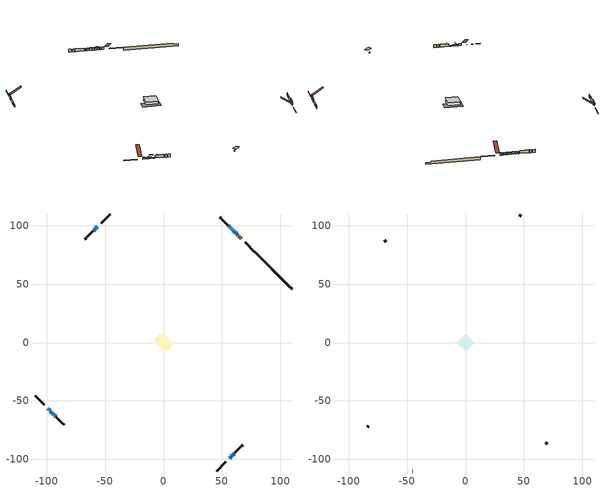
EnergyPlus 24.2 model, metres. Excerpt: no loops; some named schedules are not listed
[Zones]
conditioned space
 floor adiabatic (AdiabaticFloorConstruction): -7.33,0 0,7.33 7.33,0 0,-7.33 z1.37
 floor foundation (Slab1 construction): -7.92,2.99 -2.99,7.92 7.92,-2.99 2.99,-7.92 z-1.07
 wall outside (RimJoist1 construction): 45.59,-110.06 53.35,-102.3 / -110.06,-45.59 -102.3,-53.35 / -45.59,110.06 -53.35,102.3 / 77.72,77.93 69.96,85.69 z1.37:1.67
 wall outside (AdiabaticWallConstruction 1): 66.63,89.02 65.53,90.12 / 64.87,90.78 64.44,91.21 z1.37:3.4
 wall outside (AdiabaticWallConstruction): 63.79,91.86 63.25,92.4 z1.37:3.05; 56.67,-98.97 57.54,-98.11 / -96.01,-59.64 -95.58,-60.07 / 62.59,93.06 61.73,93.92 / 61.07,94.58 60.21,95.44 / 57.89,97.76 56.88,98.77 / 56.23,99.42 55.79,99.85 / 59.71,-95.94 60.58,-95.07 z1.37:2.95; -98.97,-56.67 -97.97,-57.68 / -59.06,96.59 -59.92,95.73 z1.37:2.74; -97.31,-58.34 -96.66,-58.98 z1.37:2.34; -56.67,98.97 -58.4,97.25 / 58.19,-97.45 59.06,-96.59 / -93.28,-62.37 -92.41,-63.23 z1.37:1.98; -94.92,-60.73 -93.93,-61.72 z1.37:2.59; 59.55,96.1 58.55,97.1 z1.37:3.35
 wall outside (Wall1 construction): 61.23,-94.42 66.33,-89.32 / -91.76,-63.89 -86.66,-68.99 / -60.58,95.07 -65.67,89.98 / 55.14,100.51 50.04,105.61 z1.37:3.81
 wall outside (Wall2 construction): 66.99,-88.66 67.98,-87.66 / -86,-69.64 -85.01,-70.64 / -66.33,89.32 -67.33,88.32 / 49.38,106.26 48.39,107.26 z1.37:3.81
 wall foundation (FoundationWall1 construction): 78.38,77.27,-1.07 78.38,77.27,1.37 106.89,48.76,1.37 106.89,48.76,0.43 110.06,45.59,0.43 110.06,45.59,-1.07
 window (WindowConstruction 11): 63.79,91.86 63.25,92.4 z1.37:3.05
 window (WindowConstruction 7): 56.68,-98.97 57.54,-98.11 z1.37:2.95
 window (WindowConstruction 8): -98.97,-56.68 -97.97,-57.68 z1.37:2.74
 window (WindowConstruction 9): -97.31,-58.34 -96.67,-58.98 z1.37:2.34
 window (WindowConstruction 10): -96.01,-59.64 -95.58,-60.07 z1.37:2.95
 window (WindowConstruction 13): -56.68,98.97 -58.4,97.25 z1.37:1.98
 window (WindowConstruction 14): 58.19,-97.45 59.06,-96.59 z1.37:1.98
 window (WindowConstruction 12): -94.92,-60.73 -93.93,-61.71 z1.37:2.59
 window (WindowConstruction 15): -93.28,-62.37 -92.41,-63.23 z1.37:1.98
 window (WindowConstruction): 62.59,93.06 61.73,93.92 z1.37:2.95
 window (WindowConstruction 1): 61.07,94.58 60.21,95.44 z1.37:2.95
 window (WindowConstruction 2): 59.55,96.1 58.55,97.1 z1.37:3.35
 window (WindowConstruction 3): 57.89,97.76 56.88,98.77 z1.37:2.95
 window (WindowConstruction 4): 56.23,99.42 55.79,99.85 z1.37:2.95
 window (WindowConstruction 5): -59.06,96.59 -59.92,95.73 z1.37:2.74
 window (WindowConstruction 6): 59.71,-95.93 60.58,-95.07 z1.37:2.95
 door (Door): 66.63,89.02 65.53,90.12 z1.37:3.4
 door (Door 1): 64.87,90.78 64.44,91.2 z1.37:3.4
 ceiling adiabatic (AdiabaticFloorConstruction): 0,-7.33 7.33,0 0,7.33 -7.33,0 z1.37
attic - vented
 floor to conditioned space (Floor1 construction Reversed): -7.34,0 0,7.34 7.34,0 0,-7.34 z3.81
 wall outside (AdiabaticWallConstruction): -45.59,-110.06 -45.08,-110.06 z1.37:2.39
 wall outside (Wall3 construction): 68.64,-87.01 70.13,-85.52 / -84.35,-71.3 -82.86,-72.78 / -67.98,87.66 -69.47,86.18 / 47.73,107.92 46.25,109.4 z1.37:3.81
 window (WindowConstruction 16): -45.59,-110.06 -45.08,-110.06 z1.37:2.38
 roof outside (Roof1 construction): 56.02,-99.63,3.81 49.33,-92.94,10.12 47.32,-94.95,10.12 54.01,-101.64,3.81; -99.63,-56.02,3.81 -92.94,-49.33,10.12 -94.95,-47.32,10.12 -101.64,-54.01,3.81; -56.02,99.63,3.81 -49.33,92.94,10.12 -47.32,94.95,10.12 -54.01,101.64,3.81; 67.29,88.36,3.81 60.6,81.67,10.12 62.61,79.66,10.12 69.3,86.35,3.81
shading: -42.64,-110.06 -48.03,-110.06 -48.03,-113.11 -42.64,-113.11 z4.83; 63.04,92.61 64,91.65 65.07,92.73 64.11,93.69 z3.35; 57.68,-97.97 56.53,-99.12 56.82,-99.41 57.97,-98.26 z3.15; -97.83,-57.82 -99.12,-56.53 -99.41,-56.82 -98.12,-58.11 z2.94; -96.52,-59.13 -97.45,-58.19 -97.75,-58.48 -96.81,-59.42 z2.54; -95.44,-60.21 -96.15,-59.5 -96.44,-59.79 -95.73,-60.5 z3.15; -60.27,95.38 -54.81,100.84 -55.1,101.13 -60.56,95.67 z4.62; 60.92,-94.73 56.33,-99.32 56.62,-99.61 61.21,-95.02 z4.62; -90.55,-65.1 -95.14,-60.51 -95.43,-60.8 -90.84,-65.39 z4.62; 61.52,94.13 62.8,92.85 63.88,93.92 62.59,95.21 z3.24; 60.07,95.58 61.21,94.43 61.5,94.73 60.36,95.87 z3.15; 58.4,97.24 59.69,95.95 59.99,96.24 58.69,97.54 z3.55; 56.74,98.91 58.03,97.62 58.32,97.91 57.03,99.2 z3.15; 55.65,100 56.37,99.28 56.66,99.57 55.94,100.29 z3.15; -60.06,95.59 -58.91,96.73 -59.21,97.02 -60.35,95.88 z2.94; 60.72,-94.93 59.57,-96.08 59.86,-96.37 61.01,-95.22 z3.15
[Building]
Building 1: Terrain=Suburbs
[Site:Location]
Quebec Intl AP_QC: Latitude {deg}=46.8; Longitude {deg}=-71.38; Time Zone {hr}=-5; Elevation {m}=74; Keep Site Location Information=Yes
[Site:GroundTemperature:Shallow]
0.0108218, -2.24938, -2.43038, -1.3578, 2.94801, 7.23376, 10.9493, 13.303, 13.5029, 11.5886, 7.96783, 3.81355
[Site:WaterMainsTemperature]
Calculation Method=Schedule; Temperature Schedule=mains temperature schedule
[Material] Roughness=Rough; Thermal Absorptance=0.9
Name | Thickness {m} | Conductivity {W/m-K} | Density {kg/m3} | Specific Heat {J/kg-K} | Solar Absorptance | Visible Absorptance
asphalt or fiberglass shingles | 0.00635 | 0.162714 | 1121.4 | 1465.45 | 0.4 | 0.4
ceiling loosefill ins | 0.169333 | 0.0480833 | 16.02 | 1046.75 | 0.7 | 0.7
ceiling stud and cavity | 0.1397 | 0.079977 | 65.682 | 1177.47 | 0.7 | 0.7
concrete 4.0 in. | 0.1016 | 1.803125 | 2242.8 | 837.4 | 0.7 | 0.7
concrete 8.0 in. | 0.2032 | 1.803125 | 2242.8 | 837.4 | 0.7 | 0.7
door material | 0.04445 | 0.0451087 | 512.64 | 1214.23 | 0.7 | 0.7
exterior vertical ins | 0.105454 | 0.029427 | 32.04 | 1214.23 | 0.7 | 0.7
floor covering | 0.0127 | 0.0433444 | 54.468 | 1339.84 | 0.6 | 0.6
floor rigid ins; wall rigid ins 1 | 0.512978 | 0.029427 | 32.04 | 1214.23 | 0.7 | 0.7
floor stud and cavity | 0.1397 | 1.75129 | 37.0049 | 1207.88 | 0.7 | 0.7
furniture material conditioned space 1 | 0.1524 | 0.115458 | 640.8 | 1214.23 | 0.6 | 0.6
gypsum board | 0.0127 | 0.160291 | 801 | 837.4 | 0.6 | 0.6
gypsum board 1 | 0.0127 | 0.160291 | 801 | 837.4 | 0.7 | 0.7
osb sheathing 0.5 in. | 0.0127 | 0.115458 | 512.64 | 1214.23 | 0.7 | 0.7
osb sheathing 0.75 in. | 0.01905 | 0.115458 | 512.64 | 1214.23 | 0.7 | 0.7
osb sheathing 2.0 in. | 0.0508 | 0.115458 | 512.64 | 1214.23 | 0.7 | 0.7
rim joist rigid ins; slab rigid ins; wall rigid ins | 0.051816 | 0.029427 | 32.04 | 1214.23 | 0.7 | 0.7
rim joist stud and cavity | 0.0508 | 0.0414762 | 125.044 | 1163.47 | 0.6 | 0.6
wall stud and cavity | 0.1397 | 0.0747769 | 139.0536 | 1170.24 | 0.7 | 0.7
wall stud and cavity 1 | 0.1397 | 0.0718643 | 139.0536 | 1170.24 | 0.7 | 0.7
wall stud and cavity 2 | 0.0889 | 6.1454 | 50.32683 | 1063.81 | 0.6 | 0.6
wall stud and cavity 3 | 0.0889 | 0.380278 | 52.3479 | 1209.89 | 0.7 | 0.7
wall stud and cavity 4 | 0.0889 | 0.391764 | 83.0341 | 1211.67 | 0.7 | 0.7
wood siding | 0.0254 | 0.102417 | 544.68 | 1172.36 | 0.4 | 0.4
wood siding 1 | 0.00254 | 0.102417 | 544.68 | 1172.36 | 0.4 | 0.4
wood siding 2; wood siding 3; wood siding 4 | 0.0254 | 0.102417 | 544.68 | 1172.36 | 0.7 | 0.7
[WindowMaterial:SimpleGlazingSystem]
Name | U-Factor {W/m2-K} | Solar Heat Gain Coefficient
WindowMaterial | 2.15991 | 0.58
WindowMaterial 1 | 2.1355 | 0.6
WindowMaterial 10 | 2.16502 | 0.55
WindowMaterial 2 | 2.14799 | 0.59
WindowMaterial 3 | 2.23827 | 0.51
WindowMaterial 4 | 2.16843 | 0.57
WindowMaterial 5 | 2.2235 | 0.52
WindowMaterial 6 | 2.220098 | 0.52
WindowMaterial 7 | 2.115055 | 0.61
WindowMaterial 8 | 2.09745 | 0.62
WindowMaterial 9 | 2.2888 | 0.46
[Construction]
AdiabaticFloorConstruction: floor stud and cavity, floor rigid ins, osb sheathing 0.75 in., floor covering
AdiabaticWallConstruction: wood siding 3, wall rigid ins 1, wall stud and cavity 3, gypsum board
AdiabaticWallConstruction 1: wood siding 4, wall rigid ins 1, wall stud and cavity 3, gypsum board
Door; Door 1: door material
Floor1 construction Reversed: gypsum board, ceiling stud and cavity, ceiling loosefill ins
FoundationWall1 construction: concrete 8.0 in., gypsum board 1
furniture construction conditioned space 1: furniture material conditioned space 1
PartitionWallConstruction: gypsum board, wall stud and cavity 4, gypsum board
RimJoist1 construction: wood siding 2, rim joist rigid ins, osb sheathing 2.0 in., rim joist stud and cavity
Roof1 construction: asphalt or fiberglass shingles
Slab1 construction: slab rigid ins, concrete 4.0 in.
Wall1 construction: wood siding, wall rigid ins, osb sheathing 0.5 in., wall stud and cavity, gypsum board
Wall2 construction: wood siding, wall rigid ins, osb sheathing 0.5 in., wall stud and cavity 1, gypsum board
Wall3 construction: wood siding 1, wall stud and cavity 2
WindowConstruction; WindowConstruction 1; WindowConstruction 7: WindowMaterial
WindowConstruction 10; WindowConstruction 4; WindowConstruction 6: WindowMaterial 3
WindowConstruction 11: WindowMaterial 7
WindowConstruction 12: WindowMaterial 8
WindowConstruction 13; WindowConstruction 14; WindowConstruction 15: WindowMaterial 9
WindowConstruction 16: WindowMaterial 10
WindowConstruction 2: WindowMaterial 1
WindowConstruction 3: WindowMaterial 2
WindowConstruction 5: WindowMaterial 4
WindowConstruction 8: WindowMaterial 5
WindowConstruction 9: WindowMaterial 6
[Zone] Multiplier=1; Part of Total Floor Area=Yes
Name | Volume {m3}
attic - vented | 103.23
conditioned space | 568.9
[Space]
Name | Zone | Volume {m3}
attic - vented 1 | attic - vented | 103.23
conditioned space 1 | conditioned space | 568.9
[ZoneInfiltration:EffectiveLeakageArea]
infil attic - vented 1: Zone or Space=attic - vented 1; Schedule=Always On Discrete; Effective Air Leakage Area {cm2}=3974.03; Stack Coefficient=0.000608382; Wind Coefficient=1.66651e-05
[ZoneMixing]
whole house fan mix: Zone or Space=attic - vented; Schedule=Always On Continuous; Design Flow Rate Calculation Method=Flow/Zone; Design Flow Rate {m3/s}=0; Source Zone or Space=conditioned space
[SurfaceProperty:ExposedFoundationPerimeter]
Slab1: Exposed Perimeter Calculation Method=TotalExposedPerimeter; Total Exposed Perimeter {m}=44.807
[InternalMass] Zone or ZoneList=conditioned space; Space or SpaceList=conditioned space 1
Name | Construction | Surface Area {m2}
furniture mass conditioned space 1 | furniture construction conditioned space 1 | 86.0921
partition wall mass | PartitionWallConstruction | 215.23
[Lights]
interior lighting: Zone or ZoneList or Space or SpaceList=conditioned space 1; Schedule=interior lighting schedule; Design Level Calculation Method=LightingLevel; Lighting Level {W}=343.2; Return Air Fraction=0; Fraction Radiant=0.6; Fraction Visible=0.2; Fraction Replaceable=1
[People]
occupants: Zone or ZoneList or Space or SpaceList=conditioned space 1; Number of People Schedule=occupants schedule; Number of People Calculation Method=People; Number of People=3; Fraction Radiant=0.314171; Sensible Heat Fraction=0.56303; Activity Level Schedule=occupants activity schedule; Carbon Dioxide Generation Rate {m3/s-W}=0; Enable ASHRAE 55 Comfort Warnings=No; Mean Radiant Temperature Calculation Type=EnclosureAveraged
[ElectricEquipment] Zone or ZoneList or Space or SpaceList=conditioned space 1; Design Level Calculation Method=EquipmentLevel
Name | Schedule | Design Level {W} | Fraction Latent | Fraction Radiant | Fraction Lost
clothes dryer | clothes dryer schedule | 140.772 | 0.015 | 0.081 | 0.85
clothes washer | clothes washer schedule | 32.1985 | 0.03 | 0.162 | 0.7
cooking range | cooking range schedule | 215.147 | 0.08 | 0.432 | 0.2
dishwasher | dishwasher schedule | 66.8632 | 0.3 | 0.18 | 0.4
fridge | fridge schedule | 72.9452 | 0 | 0.6 | 0
mech vent house fan | mech vent house fan schedule | 19.9167 | 0 | 0 | 0.5
mech vent house fan cfis | mech vent house fan cfis schedule | 0 | 0 | 0 | 0
mech vent range fan 0 | mech vent range fan 0 schedule | 57 | 0 | 0 | 1
misc plug loads | misc plug loads schedule | 494.7 | 0.045 | 0.513 | 0.1
whole house fan | Always On Discrete | 0 | 0 | 0 | 1
[OtherEquipment] Zone or ZoneList or Space or SpaceList=conditioned space 1; Design Level Calculation Method=EquipmentLevel
Name | Fuel Type | Schedule | Design Level {W} | Fraction Latent | Fraction Radiant | Fraction Lost
clothes dryer 1 | Electricity | clothes dryer schedule | 0 | 0.015 | 0.081 | 0.85
cooking range 1 | Electricity | cooking range schedule | 0 | 0.08 | 0.432 | 0.2
general water use latent | None | general water use schedule | 62.594 | 1 | 0 | 0
general water use sensible | None | general water use schedule | -61.6891 | 0 | 0.6 | 0
mech vent house fan latent load | None | Always On Discrete | 0 | 1 | 0 | 0
mech vent house fan sensible load | None | Always On Discrete | 0 | 0 | 0 | 0
water heater energy adjustment1 | Electricity | Always On Discrete | 0.01 | 0 | 0 | 1
[ZoneInfiltration:DesignFlowRate] Zone or ZoneList or Space or SpaceList=conditioned space 1; Schedule=Always On Discrete; Design Flow Rate Calculation Method=Flow/Zone; Design Flow Rate {m3/s}=0
infil flow; natural vent flow; whole house fan flow
[Foundation:Kiva]
Foundation Kiva 1: Initial Indoor Air Temperature {C}=18; Wall Height Above Grade {m}=1.36998; Wall Depth Below Slab {m}=0.2032; Custom Block Material Name 1=exterior vertical ins; Custom Block Depth 1 {m}=2.43998; Custom Block X Position 1 {m}=0.2159; Custom Block Z Position 1 {m}=0
[Foundation:Kiva:Settings]
Soil Conductivity {W/m-K}=0.849921; Soil Density {kg/m3}=1842.3; Soil Specific Heat {J/kg-K}=418.7; Ground Solar Absorptivity=0.9; Ground Thermal Absorptivity=0.9; Ground Surface Roughness {m}=0.03; Far-Field Width {m}=40; Deep-Ground Boundary Condition=ZeroFlux; Deep-Ground Depth {m}=40; Minimum Cell Dimension {m}=0.2; Maximum Cell Growth Coefficient=3; Simulation Timestep=Timestep
[Exterior:Lights]
exterior lighting: Schedule=exterior lighting schedule; Design Level {W}=75.6
[Schedule:Constant]
Name | Hourly Value
Always On Continuous; mech vent house fan schedule; mech vent house fan cfis schedule; Always On Discrete | 1
occupants activity schedule | 117.228
fridge schedule | 0
[Schedule:Week:Daily]
interior lighting schedule Week Rule - Jan1-Jan27: interior lighting schedule day, interior lighting schedule day, interior lighting schedule day, interior lighting schedule day, interior lighting schedule day, interior lighting schedule day, interior lighting schedule day, interior lighting schedule default day, interior lighting schedule default day, interior lighting schedule default day, interior lighting schedule default day, interior lighting schedule default day
interior lighting schedule Week Rule - Jan28-Feb3: interior lighting schedule day, interior lighting schedule day, interior lighting schedule day, interior lighting schedule day, interior lighting schedule day 1, interior lighting schedule day 1, interior lighting schedule day 1, interior lighting schedule default day, interior lighting schedule default day, interior lighting schedule default day, interior lighting schedule default day, interior lighting schedule default day
interior lighting schedule Week Rule - Feb4-Feb24: interior lighting schedule day 1, interior lighting schedule day 1, interior lighting schedule day 1, interior lighting schedule day 1, interior lighting schedule day 1, interior lighting schedule day 1, interior lighting schedule day 1, interior lighting schedule default day, interior lighting schedule default day, interior lighting schedule default day, interior lighting schedule default day, interior lighting schedule default day
interior lighting schedule Week Rule - Feb25-Mar3: interior lighting schedule day 1, interior lighting schedule day 1, interior lighting schedule day 1, interior lighting schedule day 1, interior lighting schedule day 2, interior lighting schedule day 2, interior lighting schedule day 2, interior lighting schedule default day, interior lighting schedule default day, interior lighting schedule default day, interior lighting schedule default day, interior lighting schedule default day
interior lighting schedule Week Rule - Mar4-Mar31: interior lighting schedule day 2, interior lighting schedule day 2, interior lighting schedule day 2, interior lighting schedule day 2, interior lighting schedule day 2, interior lighting schedule day 2, interior lighting schedule day 2, interior lighting schedule default day, interior lighting schedule default day, interior lighting schedule default day, interior lighting schedule default day, interior lighting schedule default day
interior lighting schedule Week Rule - Apr1-Apr28: interior lighting schedule day 3, interior lighting schedule day 3, interior lighting schedule day 3, interior lighting schedule day 3, interior lighting schedule day 3, interior lighting schedule day 3, interior lighting schedule day 3, interior lighting schedule default day, interior lighting schedule default day, interior lighting schedule default day, interior lighting schedule default day, interior lighting schedule default day
interior lighting schedule Week Rule - Apr29-May5: interior lighting schedule day 3, interior lighting schedule day 3, interior lighting schedule day 4, interior lighting schedule day 4, interior lighting schedule day 4, interior lighting schedule day 4, interior lighting schedule day 4, interior lighting schedule default day, interior lighting schedule default day, interior lighting schedule default day, interior lighting schedule default day, interior lighting schedule default day
interior lighting schedule Week Rule - May6-May26: interior lighting schedule day 4, interior lighting schedule day 4, interior lighting schedule day 4, interior lighting schedule day 4, interior lighting schedule day 4, interior lighting schedule day 4, interior lighting schedule day 4, interior lighting schedule default day, interior lighting schedule default day, interior lighting schedule default day, interior lighting schedule default day, interior lighting schedule default day
interior lighting schedule Week Rule - May27-Jun2: interior lighting schedule day 4, interior lighting schedule day 4, interior lighting schedule day 4, interior lighting schedule day 4, interior lighting schedule day 4, interior lighting schedule day 5, interior lighting schedule day 5, interior lighting schedule default day, interior lighting schedule default day, interior lighting schedule default day, interior lighting schedule default day, interior lighting schedule default day
interior lighting schedule Week Rule - Jun3-Jun30: interior lighting schedule day 5, interior lighting schedule day 5, interior lighting schedule day 5, interior lighting schedule day 5, interior lighting schedule day 5, interior lighting schedule day 5, interior lighting schedule day 5, interior lighting schedule default day, interior lighting schedule default day, interior lighting schedule default day, interior lighting schedule default day, interior lighting schedule default day
interior lighting schedule Week Rule - Jul1-Jul28: interior lighting schedule day 6, interior lighting schedule day 6, interior lighting schedule day 6, interior lighting schedule day 6, interior lighting schedule day 6, interior lighting schedule day 6, interior lighting schedule day 6, interior lighting schedule default day, interior lighting schedule default day, interior lighting schedule default day, interior lighting schedule default day, interior lighting schedule default day
interior lighting schedule Week Rule - Jul29-Aug4: interior lighting schedule day 6, interior lighting schedule day 6, interior lighting schedule day 6, interior lighting schedule day 7, interior lighting schedule day 7, interior lighting schedule day 7, interior lighting schedule day 7, interior lighting schedule default day, interior lighting schedule default day, interior lighting schedule default day, interior lighting schedule default day, interior lighting schedule default day
interior lighting schedule Week Rule - Aug5-Aug25: interior lighting schedule day 7, interior lighting schedule day 7, interior lighting schedule day 7, interior lighting schedule day 7, interior lighting schedule day 7, interior lighting schedule day 7, interior lighting schedule day 7, interior lighting schedule default day, interior lighting schedule default day, interior lighting schedule default day, interior lighting schedule default day, interior lighting schedule default day
interior lighting schedule Week Rule - Aug26-Sep1: interior lighting schedule day 7, interior lighting schedule day 7, interior lighting schedule day 7, interior lighting schedule day 7, interior lighting schedule day 7, interior lighting schedule day 7, interior lighting schedule day 8, interior lighting schedule default day, interior lighting schedule default day, interior lighting schedule default day, interior lighting schedule default day, interior lighting schedule default day
interior lighting schedule Week Rule - Sep2-Sep29: interior lighting schedule day 8, interior lighting schedule day 8, interior lighting schedule day 8, interior lighting schedule day 8, interior lighting schedule day 8, interior lighting schedule day 8, interior lighting schedule day 8, interior lighting schedule default day, interior lighting schedule default day, interior lighting schedule default day, interior lighting schedule default day, interior lighting schedule default day
interior lighting schedule Week Rule - Sep30-Oct6: interior lighting schedule day 8, interior lighting schedule day 9, interior lighting schedule day 9, interior lighting schedule day 9, interior lighting schedule day 9, interior lighting schedule day 9, interior lighting schedule day 9, interior lighting schedule default day, interior lighting schedule default day, interior lighting schedule default day, interior lighting schedule default day, interior lighting schedule default day
interior lighting schedule Week Rule - Oct7-Oct27: interior lighting schedule day 9, interior lighting schedule day 9, interior lighting schedule day 9, interior lighting schedule day 9, interior lighting schedule day 9, interior lighting schedule day 9, interior lighting schedule day 9, interior lighting schedule default day, interior lighting schedule default day, interior lighting schedule default day, interior lighting schedule default day, interior lighting schedule default day
interior lighting schedule Week Rule - Oct28-Nov3: interior lighting schedule day 9, interior lighting schedule day 9, interior lighting schedule day 9, interior lighting schedule day 9, interior lighting schedule day 10, interior lighting schedule day 10, interior lighting schedule day 10, interior lighting schedule default day, interior lighting schedule default day, interior lighting schedule default day, interior lighting schedule default day, interior lighting schedule default day
interior lighting schedule Week Rule - Nov4-Nov24: interior lighting schedule day 10, interior lighting schedule day 10, interior lighting schedule day 10, interior lighting schedule day 10, interior lighting schedule day 10, interior lighting schedule day 10, interior lighting schedule day 10, interior lighting schedule default day, interior lighting schedule default day, interior lighting schedule default day, interior lighting schedule default day, interior lighting schedule default day
interior lighting schedule Week Rule - Nov25-Dec1: interior lighting schedule day 10, interior lighting schedule day 10, interior lighting schedule day 10, interior lighting schedule day 10, interior lighting schedule day 10, interior lighting schedule day 10, interior lighting schedule day 11, interior lighting schedule default day, interior lighting schedule default day, interior lighting schedule default day, interior lighting schedule default day, interior lighting schedule default day
interior lighting schedule Week Rule - Dec2-Dec31: interior lighting schedule day 11, interior lighting schedule day 11, interior lighting schedule day 11, interior lighting schedule day 11, interior lighting schedule day 11, interior lighting schedule day 11, interior lighting schedule day 11, interior lighting schedule default day, interior lighting schedule default day, interior lighting schedule default day, interior lighting schedule default day, interior lighting schedule default day
occupants schedule Week Rule - Jan1-Dec31: occupants schedule day, occupants schedule day, occupants schedule day, occupants schedule day, occupants schedule day, occupants schedule day, occupants schedule day, occupants schedule default day, occupants schedule default day, occupants schedule default day, occupants schedule default day, occupants schedule default day
clothes dryer schedule Week Rule - Jan1-Dec31: clothes dryer schedule day, clothes dryer schedule day, clothes dryer schedule day, clothes dryer schedule day, clothes dryer schedule day, clothes dryer schedule day, clothes dryer schedule day, clothes dryer schedule default day, clothes dryer schedule default day, clothes dryer schedule default day, clothes dryer schedule default day, clothes dryer schedule default day
clothes washer schedule Week Rule - Jan1-Dec31: clothes washer schedule day, clothes washer schedule day, clothes washer schedule day, clothes washer schedule day, clothes washer schedule day, clothes washer schedule day, clothes washer schedule day, clothes washer schedule default day, clothes washer schedule default day, clothes washer schedule default day, clothes washer schedule default day, clothes washer schedule default day
cooking range schedule Week Rule - Jan1-Dec31: cooking range schedule day, cooking range schedule day, cooking range schedule day, cooking range schedule day, cooking range schedule day, cooking range schedule day, cooking range schedule day, cooking range schedule default day, cooking range schedule default day, cooking range schedule default day, cooking range schedule default day, cooking range schedule default day
dishwasher schedule Week Rule - Jan1-Dec31: dishwasher schedule day, dishwasher schedule day, dishwasher schedule day, dishwasher schedule day, dishwasher schedule day, dishwasher schedule day, dishwasher schedule day, dishwasher schedule default day, dishwasher schedule default day, dishwasher schedule default day, dishwasher schedule default day, dishwasher schedule default day
mech vent range fan 0 schedule Week Rule - Jan1-Dec31: mech vent range fan 0 schedule day, mech vent range fan 0 schedule day, mech vent range fan 0 schedule day, mech vent range fan 0 schedule day, mech vent range fan 0 schedule day, mech vent range fan 0 schedule day, mech vent range fan 0 schedule day, mech vent range fan 0 schedule default day, mech vent range fan 0 schedule default day, mech vent range fan 0 schedule default day, mech vent range fan 0 schedule default day, mech vent range fan 0 schedule default day
misc plug loads schedule Week Rule - Jan1-Dec31: misc plug loads schedule day, misc plug loads schedule day, misc plug loads schedule day, misc plug loads schedule day, misc plug loads schedule day, misc plug loads schedule day, misc plug loads schedule day, misc plug loads schedule default day, misc plug loads schedule default day, misc plug loads schedule default day, misc plug loads schedule default day, misc plug loads schedule default day
general water use schedule Week Rule - Jan1-Dec31: general water use schedule day, general water use schedule day, general water use schedule day, general water use schedule day, general water use schedule day, general water use schedule day, general water use schedule day, general water use schedule default day, general water use schedule default day, general water use schedule default day, general water use schedule default day, general water use schedule default day
exterior lighting schedule Week Rule - Jan1-Jan27: exterior lighting schedule day, exterior lighting schedule day, exterior lighting schedule day, exterior lighting schedule day, exterior lighting schedule day, exterior lighting schedule day, exterior lighting schedule day, exterior lighting schedule default day, exterior lighting schedule default day, exterior lighting schedule default day, exterior lighting schedule default day, exterior lighting schedule default day
exterior lighting schedule Week Rule - Jan28-Feb3: exterior lighting schedule day, exterior lighting schedule day, exterior lighting schedule day, exterior lighting schedule day, exterior lighting schedule day 1, exterior lighting schedule day 1, exterior lighting schedule day 1, exterior lighting schedule default day, exterior lighting schedule default day, exterior lighting schedule default day, exterior lighting schedule default day, exterior lighting schedule default day
exterior lighting schedule Week Rule - Feb4-Feb24: exterior lighting schedule day 1, exterior lighting schedule day 1, exterior lighting schedule day 1, exterior lighting schedule day 1, exterior lighting schedule day 1, exterior lighting schedule day 1, exterior lighting schedule day 1, exterior lighting schedule default day, exterior lighting schedule default day, exterior lighting schedule default day, exterior lighting schedule default day, exterior lighting schedule default day
exterior lighting schedule Week Rule - Feb25-Mar3: exterior lighting schedule day 1, exterior lighting schedule day 1, exterior lighting schedule day 1, exterior lighting schedule day 1, exterior lighting schedule day 2, exterior lighting schedule day 2, exterior lighting schedule day 2, exterior lighting schedule default day, exterior lighting schedule default day, exterior lighting schedule default day, exterior lighting schedule default day, exterior lighting schedule default day
exterior lighting schedule Week Rule - Mar4-Mar31: exterior lighting schedule day 2, exterior lighting schedule day 2, exterior lighting schedule day 2, exterior lighting schedule day 2, exterior lighting schedule day 2, exterior lighting schedule day 2, exterior lighting schedule day 2, exterior lighting schedule default day, exterior lighting schedule default day, exterior lighting schedule default day, exterior lighting schedule default day, exterior lighting schedule default day
exterior lighting schedule Week Rule - Apr1-Apr28: exterior lighting schedule day 3, exterior lighting schedule day 3, exterior lighting schedule day 3, exterior lighting schedule day 3, exterior lighting schedule day 3, exterior lighting schedule day 3, exterior lighting schedule day 3, exterior lighting schedule default day, exterior lighting schedule default day, exterior lighting schedule default day, exterior lighting schedule default day, exterior lighting schedule default day
exterior lighting schedule Week Rule - Apr29-May5: exterior lighting schedule day 3, exterior lighting schedule day 3, exterior lighting schedule day 4, exterior lighting schedule day 4, exterior lighting schedule day 4, exterior lighting schedule day 4, exterior lighting schedule day 4, exterior lighting schedule default day, exterior lighting schedule default day, exterior lighting schedule default day, exterior lighting schedule default day, exterior lighting schedule default day
exterior lighting schedule Week Rule - May6-May26: exterior lighting schedule day 4, exterior lighting schedule day 4, exterior lighting schedule day 4, exterior lighting schedule day 4, exterior lighting schedule day 4, exterior lighting schedule day 4, exterior lighting schedule day 4, exterior lighting schedule default day, exterior lighting schedule default day, exterior lighting schedule default day, exterior lighting schedule default day, exterior lighting schedule default day
exterior lighting schedule Week Rule - May27-Jun2: exterior lighting schedule day 4, exterior lighting schedule day 4, exterior lighting schedule day 4, exterior lighting schedule day 4, exterior lighting schedule day 4, exterior lighting schedule day 5, exterior lighting schedule day 5, exterior lighting schedule default day, exterior lighting schedule default day, exterior lighting schedule default day, exterior lighting schedule default day, exterior lighting schedule default day
exterior lighting schedule Week Rule - Jun3-Jun30: exterior lighting schedule day 5, exterior lighting schedule day 5, exterior lighting schedule day 5, exterior lighting schedule day 5, exterior lighting schedule day 5, exterior lighting schedule day 5, exterior lighting schedule day 5, exterior lighting schedule default day, exterior lighting schedule default day, exterior lighting schedule default day, exterior lighting schedule default day, exterior lighting schedule default day
exterior lighting schedule Week Rule - Jul1-Jul28: exterior lighting schedule day 6, exterior lighting schedule day 6, exterior lighting schedule day 6, exterior lighting schedule day 6, exterior lighting schedule day 6, exterior lighting schedule day 6, exterior lighting schedule day 6, exterior lighting schedule default day, exterior lighting schedule default day, exterior lighting schedule default day, exterior lighting schedule default day, exterior lighting schedule default day
exterior lighting schedule Week Rule - Jul29-Aug4: exterior lighting schedule day 6, exterior lighting schedule day 6, exterior lighting schedule day 6, exterior lighting schedule day 7, exterior lighting schedule day 7, exterior lighting schedule day 7, exterior lighting schedule day 7, exterior lighting schedule default day, exterior lighting schedule default day, exterior lighting schedule default day, exterior lighting schedule default day, exterior lighting schedule default day
exterior lighting schedule Week Rule - Aug5-Aug25: exterior lighting schedule day 7, exterior lighting schedule day 7, exterior lighting schedule day 7, exterior lighting schedule day 7, exterior lighting schedule day 7, exterior lighting schedule day 7, exterior lighting schedule day 7, exterior lighting schedule default day, exterior lighting schedule default day, exterior lighting schedule default day, exterior lighting schedule default day, exterior lighting schedule default day
exterior lighting schedule Week Rule - Aug26-Sep1: exterior lighting schedule day 7, exterior lighting schedule day 7, exterior lighting schedule day 7, exterior lighting schedule day 7, exterior lighting schedule day 7, exterior lighting schedule day 7, exterior lighting schedule day 8, exterior lighting schedule default day, exterior lighting schedule default day, exterior lighting schedule default day, exterior lighting schedule default day, exterior lighting schedule default day
exterior lighting schedule Week Rule - Sep2-Sep29: exterior lighting schedule day 8, exterior lighting schedule day 8, exterior lighting schedule day 8, exterior lighting schedule day 8, exterior lighting schedule day 8, exterior lighting schedule day 8, exterior lighting schedule day 8, exterior lighting schedule default day, exterior lighting schedule default day, exterior lighting schedule default day, exterior lighting schedule default day, exterior lighting schedule default day
exterior lighting schedule Week Rule - Sep30-Oct6: exterior lighting schedule day 8, exterior lighting schedule day 9, exterior lighting schedule day 9, exterior lighting schedule day 9, exterior lighting schedule day 9, exterior lighting schedule day 9, exterior lighting schedule day 9, exterior lighting schedule default day, exterior lighting schedule default day, exterior lighting schedule default day, exterior lighting schedule default day, exterior lighting schedule default day
exterior lighting schedule Week Rule - Oct7-Oct27: exterior lighting schedule day 9, exterior lighting schedule day 9, exterior lighting schedule day 9, exterior lighting schedule day 9, exterior lighting schedule day 9, exterior lighting schedule day 9, exterior lighting schedule day 9, exterior lighting schedule default day, exterior lighting schedule default day, exterior lighting schedule default day, exterior lighting schedule default day, exterior lighting schedule default day
[Schedule:Year]
interior lighting schedule: interior lighting schedule Week Rule - Jan1-Jan27, 1, 1, 1, 27, interior lighting schedule Week Rule - Jan28-Feb3, 1, 28, 2, 3, interior lighting schedule Week Rule - Feb4-Feb24, 2, 4, 2, 24, interior lighting schedule Week Rule - Feb25-Mar3, 2, 25, 3, 3, interior lighting schedule Week Rule - Mar4-Mar31, 3, 4, 3, 31, interior lighting schedule Week Rule - Apr1-Apr28, 4, 1, 4, 28, interior lighting schedule Week Rule - Apr29-May5, 4, 29, 5, 5, interior lighting schedule Week Rule - May6-May26, 5, 6, 5, 26, interior lighting schedule Week Rule - May27-Jun2, 5, 27, 6, 2, interior lighting schedule Week Rule - Jun3-Jun30, 6, 3, 6, 30, interior lighting schedule Week Rule - Jul1-Jul28, 7, 1, 7, 28, interior lighting schedule Week Rule - Jul29-Aug4, 7, 29, 8, 4, interior lighting schedule Week Rule - Aug5-Aug25, 8, 5, 8, 25, interior lighting schedule Week Rule - Aug26-Sep1, 8, 26, 9, 1, interior lighting schedule Week Rule - Sep2-Sep29, 9, 2, 9, 29, interior lighting schedule Week Rule - Sep30-Oct6, 9, 30, 10, 6, interior lighting schedule Week Rule - Oct7-Oct27, 10, 7, 10, 27, interior lighting schedule Week Rule - Oct28-Nov3, 10, 28, 11, 3, interior lighting schedule Week Rule - Nov4-Nov24, 11, 4, 11, 24, interior lighting schedule Week Rule - Nov25-Dec1, 11, 25, 12, 1, interior lighting schedule Week Rule - Dec2-Dec31, 12, 2, 12, 31
occupants schedule: occupants schedule Week Rule - Jan1-Dec31, 1, 1, 12, 31
clothes dryer schedule: clothes dryer schedule Week Rule - Jan1-Dec31, 1, 1, 12, 31
clothes washer schedule: clothes washer schedule Week Rule - Jan1-Dec31, 1, 1, 12, 31
cooking range schedule: cooking range schedule Week Rule - Jan1-Dec31, 1, 1, 12, 31
dishwasher schedule: dishwasher schedule Week Rule - Jan1-Dec31, 1, 1, 12, 31
mech vent range fan 0 schedule: mech vent range fan 0 schedule Week Rule - Jan1-Dec31, 1, 1, 12, 31
misc plug loads schedule: misc plug loads schedule Week Rule - Jan1-Dec31, 1, 1, 12, 31
general water use schedule: general water use schedule Week Rule - Jan1-Dec31, 1, 1, 12, 31
exterior lighting schedule: exterior lighting schedule Week Rule - Jan1-Jan27, 1, 1, 1, 27, exterior lighting schedule Week Rule - Jan28-Feb3, 1, 28, 2, 3, exterior lighting schedule Week Rule - Feb4-Feb24, 2, 4, 2, 24, exterior lighting schedule Week Rule - Feb25-Mar3, 2, 25, 3, 3, exterior lighting schedule Week Rule - Mar4-Mar31, 3, 4, 3, 31, exterior lighting schedule Week Rule - Apr1-Apr28, 4, 1, 4, 28, exterior lighting schedule Week Rule - Apr29-May5, 4, 29, 5, 5, exterior lighting schedule Week Rule - May6-May26, 5, 6, 5, 26, exterior lighting schedule Week Rule - May27-Jun2, 5, 27, 6, 2, exterior lighting schedule Week Rule - Jun3-Jun30, 6, 3, 6, 30, exterior lighting schedule Week Rule - Jul1-Jul28, 7, 1, 7, 28, exterior lighting schedule Week Rule - Jul29-Aug4, 7, 29, 8, 4, exterior lighting schedule Week Rule - Aug5-Aug25, 8, 5, 8, 25, exterior lighting schedule Week Rule - Aug26-Sep1, 8, 26, 9, 1, exterior lighting schedule Week Rule - Sep2-Sep29, 9, 2, 9, 29, exterior lighting schedule Week Rule - Sep30-Oct6, 9, 30, 10, 6, exterior lighting schedule Week Rule - Oct7-Oct27, 10, 7, 10, 27, exterior lighting schedule Week Rule - Oct28-Nov3, 10, 28, 11, 3, exterior lighting schedule Week Rule - Nov4-Nov24, 11, 4, 11, 24, exterior lighting schedule Week Rule - Nov25-Dec1, 11, 25, 12, 1, exterior lighting schedule Week Rule - Dec2-Dec31, 12, 2, 12, 31
[Schedule:Compact]
mains temperature schedule: Through: 01/01, For: AllDays, Until: 24:00, 5.175, Through: 01/02, For: AllDays, Until: 24:00, 5.10167, Through: 01/03, For: AllDays, Until: 24:00, 5.02889, Through: 01/04, For: AllDays, Until: 24:00, 4.95778, Through: 01/05, For: AllDays, Until: 24:00, 4.88778, Through: 01/06, For: AllDays, Until: 24:00, 4.81833, Through: 01/07, For: AllDays, Until: 24:00, 4.75056, Through: 01/08, For: AllDays, Until: 24:00, 4.68389, Through: 01/09, For: AllDays, Until: 24:00, 4.61833, Through: 01/10, For: AllDays, Until: 24:00, 4.55389, Through: 01/11, For: AllDays, Until: 24:00, 4.49056, Through: 01/12, For: AllDays, Until: 24:00, 4.42889, Through: 01/13, For: AllDays, Until: 24:00, 4.36778, Through: 01/14, For: AllDays, Until: 24:00, 4.30889, Through: 01/15, For: AllDays, Until: 24:00, 4.25056, Through: 01/16, For: AllDays, Until: 24:00, 4.19389, Through: 01/17, For: AllDays, Until: 24:00, 4.13833, Through: 01/18, For: AllDays, Until: 24:00, 4.08444, Through: 01/19, For: AllDays, Until: 24:00, 4.03167, Through: 01/20, For: AllDays, Until: 24:00, 3.98056, Through: 01/21, For: AllDays, Until: 24:00, 3.93056, Through: 01/22, For: AllDays, Until: 24:00, 3.88222, Through: 01/23, For: AllDays, Until: 24:00, 3.835, Through: 01/24, For: AllDays, Until: 24:00, 3.78944, Through: 01/25, For: AllDays, Until: 24:00, 3.74556, Through: 01/26, For: AllDays, Until: 24:00, 3.70278, Through: 01/27, For: AllDays, Until: 24:00, 3.66167, Through: 01/28, For: AllDays, Until: 24:00, 3.62167, Through: 01/29, For: AllDays, Until: 24:00, 3.58389, Through: 01/30, For: AllDays, Until: 24:00, 3.54722, Through: 01/31, For: AllDays, Until: 24:00, 3.51167, Through: 02/01, For: AllDays, Until: 24:00, 3.47833, Through: 02/02, For: AllDays, Until: 24:00, 3.44611, Through: 02/03, For: AllDays, Until: 24:00, 3.41556, Through: 02/04, For: AllDays, Until: 24:00, 3.38667, Through: 02/05, For: AllDays, Until: 24:00, 3.35944, Through: 02/06, For: AllDays, Until: 24:00, 3.33389, Through: 02/07, For: AllDays, Until: 24:00, 3.30944, Through: 02/08, For: AllDays, Until: 24:00, 3.28667, Through: 02/09, For: AllDays, Until: 24:00, 3.26611, Through: 02/10, For: AllDays, Until: 24:00, 3.24667, Through: 02/11, For: AllDays, Until: 24:00, 3.22889, Through: 02/12, For: AllDays, Until: 24:00, 3.21278, Through: 02/13, For: AllDays, Until: 24:00, 3.19833, Through: 02/14, For: AllDays, Until: 24:00, 3.18556, Through: 02/15, For: AllDays, Until: 24:00, 3.17389, Through: 02/16, For: AllDays, Until: 24:00, 3.16444, Through: 02/17, For: AllDays, Until: 24:00, 3.15667, Through: 02/18, For: AllDays, Until: 24:00, 3.15056, Through: 02/19, For: AllDays, Until: 24:00, 3.14556, Through: 02/20, For: AllDays, Until: 24:00, 3.14278, Through: 02/21, For: AllDays, Until: 24:00, 3.14111, Through: 02/22, For: AllDays, Until: 24:00, 3.14167, Through: 02/23, For: AllDays, Until: 24:00, 3.14333, Through: 02/24, For: AllDays, Until: 24:00, 3.14722, Through: 02/25, For: AllDays, Until: 24:00, 3.15222, Through: 02/26, For: AllDays, Until: 24:00, 3.15944, Through: 02/27, For: AllDays, Until: 24:00, 3.16778, Through: 02/28, For: AllDays, Until: 24:00, 3.17778, Through: 03/01, For: AllDays, Until: 24:00, 3.18944, Through: 03/02, For: AllDays, Until: 24:00, 3.20333, Through: 03/03, For: AllDays, Until: 24:00, 3.21833, Through: 03/04, For: AllDays, Until: 24:00, 3.235, Through: 03/05, For: AllDays, Until: 24:00, 3.25333, Through: 03/06, For: AllDays, Until: 24:00, 3.27333, Through: 03/07, For: AllDays, Until: 24:00, 3.29444, Through: 03/08, For: AllDays, Until: 24:00, 3.31778, Through: 03/09, For: AllDays, Until: 24:00, 3.34222, Through: 03/10, For: AllDays, Until: 24:00, 3.36889, Through: 03/11, For: AllDays, Until: 24:00, 3.39667, Through: 03/12, For: AllDays, Until: 24:00, 3.42611, Through: 03/13, For: AllDays, Until: 24:00, 3.45722, Through: 03/14, For: AllDays, Until: 24:00, 3.49, Through: 03/15, For: AllDays, Until: 24:00, 3.52389, Through: 03/16, For: AllDays, Until: 24:00, 3.55944, Through: 03/17, For: AllDays, Until: 24:00, 3.59667, Through: 03/18, For: AllDays, Until: 24:00, 3.63556, Through: 03/19, For: AllDays, Until: 24:00, 3.67556, Through: 03/20, For: AllDays, Until: 24:00, 3.71722, Through: 03/21, For: AllDays, Until: 24:00, 3.76056, Through: 03/22, For: AllDays, Until: 24:00, 3.80556, Through: 03/23, For: AllDays, Until: 24:00, 3.85111, Through: 03/24, For: AllDays, Until: 24:00, 3.89889, Through: 03/25, For: AllDays, Until: 24:00, 3.94778, Through: 03/26, For: AllDays, Until: 24:00, 3.99833, Through: 03/27, For: AllDays, Until: 24:00, 4.05, Through: 03/28, For: AllDays, Until: 24:00, 4.10333, Through: 03/29, For: AllDays, Until: 24:00, 4.15778, Through: 03/30, For: AllDays, Until: 24:00, 4.21333, Through: 03/31, For: AllDays, Until: 24:00, 4.27056, Through: 04/01, For: AllDays, Until: 24:00, 4.32944, Through: 04/02, For: AllDays, Until: 24:00, 4.38889, Through: 04/03, For: AllDays, Until: 24:00, 4.45, Through: 04/04, For: AllDays, Until: 24:00, 4.51222, Through: 04/05, For: AllDays, Until: 24:00, 4.57611, Through: 04/06, For: AllDays, Until: 24:00, 4.64056, Through: 04/07, For: AllDays, Until: 24:00, 4.70667, Through: 04/08, For: AllDays, Until: 24:00, 4.77389, Through: 04/09, For: AllDays, Until: 24:00, 4.84222, Through: 04/10, For: AllDays, Until: 24:00, 4.91167, Through: 04/11, For: AllDays, Until: 24:00, 4.98278, Through: 04/12, For: AllDays, Until: 24:00, 5.05444, Through: 04/13, For: AllDays, Until: 24:00, 5.12722, Through: 04/14, For: AllDays, Until: 24:00, 5.20111, Through: 04/15, For: AllDays, Until: 24:00, 5.27611, Through: 04/16, For: AllDays, Until: 24:00, 5.35167, Through: 04/17, For: AllDays, Until: 24:00, 5.42889, Through: 04/18, For: AllDays, Until: 24:00, 5.50667, Through: 04/19, For: AllDays, Until: 24:00, 5.58556, Through: 04/20, For: AllDays, Until: 24:00, 5.665, Through: 04/21, For: AllDays, Until: 24:00, 5.74611, Through: 04/22, For: AllDays, Until: 24:00, 5.82722, Through: 04/23, For: AllDays, Until: 24:00, 5.91, Through: 04/24, For: AllDays, Until: 24:00, 5.99278, Through: 04/25, For: AllDays, Until: 24:00, 6.07722, Through: 04/26, For: AllDays, Until: 24:00, 6.16167, Through: 04/27, For: AllDays, Until: 24:00, 6.24722, Through: 04/28, For: AllDays, Until: 24:00, 6.33389, Through: 04/29, For: AllDays, Until: 24:00, 6.42056, Through: 04/30, For: AllDays, Until: 24:00, 6.50833, Through: 05/01, For: AllDays, Until: 24:00, 6.59667, Through: 05/02, For: AllDays, Until: 24:00, 6.68556, Through: 05/03, For: AllDays, Until: 24:00, 6.775, Through: 05/04, For: AllDays, Until: 24:00, 6.86556, Through: 05/05, For: AllDays, Until: 24:00, 6.95611, Through: 05/06, For: AllDays, Until: 24:00, 7.04722, Through: 05/07, For: AllDays, Until: 24:00, 7.13889, Through: 05/08, For: AllDays, Until: 24:00, 7.23111, Through: 05/09, For: AllDays, Until: 24:00, 7.32333, Through: 05/10, For: AllDays, Until: 24:00, 7.41667, Through: 05/11, For: AllDays, Until: 24:00, 7.51, Through: 05/12, For: AllDays, Until: 24:00, 7.60389, Through: 05/13, For: AllDays, Until: 24:00, 7.69778, Through: 05/14, For: AllDays, Until: 24:00, 7.79222, Through: 05/15, For: AllDays, Until: 24:00, 7.88667, Through: 05/16, For: AllDays, Until: 24:00, 7.98167, Through: 05/17, For: AllDays, Until: 24:00, 8.07667, Through: 05/18, For: AllDays, Until: 24:00, 8.17167, Through: 05/19, For: AllDays, Until: 24:00, 8.26722, Through: 05/20, For: AllDays, Until: 24:00, 8.36278, Through: 05/21, For: AllDays, Until: 24:00, 8.45833, Through: 05/22, For: AllDays, Until: 24:00, 8.55444, Through: 05/23, For: AllDays, Until: 24:00, 8.65, Through: 05/24, For: AllDays, Until: 24:00, 8.74611, Through: 05/25, For: AllDays, Until: 24:00, 8.84167, Through: 05/26, For: AllDays, Until: 24:00, 8.93722, Through: 05/27, For: AllDays, Until: 24:00, 9.03333, Through: 05/28, For: AllDays, Until: 24:00, 9.12889, Through: 05/29, For: AllDays, Until: 24:00, 9.22389, Through: 05/30, For: AllDays, Until: 24:00, 9.31944, Through: 05/31, For: AllDays, Until: 24:00, 9.41444, Through: 06/01, For: AllDays, Until: 24:00, 9.50944, Through: 06/02, For: AllDays, Until: 24:00, 9.60389, Through: 06/03, For: AllDays, Until: 24:00, 9.69833, Through: 06/04, For: AllDays, Until: 24:00, 9.79278, Through: 06/05, For: AllDays, Until: 24:00, 9.88667, Through: 06/06, For: AllDays, Until: 24:00, 9.98, Through: 06/07, For: AllDays, Until: 24:00, 10.0728, Through: 06/08, For: AllDays, Until: 24:00, 10.1656, Through: 06/09, For: AllDays, Until: 24:00, 10.2578, Through: 06/10, For: AllDays, Until: 24:00, 10.3494, Through: 06/11, For: AllDays, Until: 24:00, 10.4411, Through: 06/12, For: AllDays, Until: 24:00, 10.5317, Through: 06/13, For: AllDays, Until: 24:00, 10.6222, Through: 06/14, For: AllDays, Until: 24:00, 10.7117, Through: 06/15, For: AllDays, Until: 24:00, 10.8006, Through: 06/16, For: AllDays, Until: 24:00, 10.8889, Through: 06/17, For: AllDays, Until: 24:00, 10.9772, Through: 06/18, For: AllDays, Until: 24:00, 11.0639, Through: 06/19, For: AllDays, Until: 24:00, 11.1506, Through: 06/20, For: AllDays, Until: 24:00, 11.2361, Through: 06/21, For: AllDays, Until: 24:00, 11.3211, Through: 06/22, For: AllDays, Until: 24:00, 11.4056, Through: 06/23, For: AllDays, Until: 24:00, 11.4889, Through: 06/24, For: AllDays, Until: 24:00, 11.5711, Through: 06/25, For: AllDays, Until: 24:00, 11.6533, Through: 06/26, For: AllDays, Until: 24:00, 11.7339, Through: 06/27, For: AllDays, Until: 24:00, 11.8139, Through: 06/28, For: AllDays, Until: 24:00, 11.8928, Through: 06/29, For: AllDays, Until: 24:00, 11.9711, Through: 06/30, For: AllDays, Until: 24:00, 12.0483, Through: 07/01, For: AllDays, Until: 24:00, 12.1244, Through: 07/02, For: AllDays, Until: 24:00, 12.1994, Through: 07/03, For: AllDays, Until: 24:00, 12.2733, Through: 07/04, For: AllDays, Until: 24:00, 12.3467, Through: 07/05, For: AllDays, Until: 24:00, 12.4183, Through: 07/06, For: AllDays, Until: 24:00, 12.4894, Through: 07/07, For: AllDays, Until: 24:00, 12.5589, Through: 07/08, For: AllDays, Until: 24:00, 12.6278, Through: 07/09, For: AllDays, Until: 24:00, 12.695, Through: 07/10, For: AllDays, Until: 24:00, 12.7617, Through: 07/11, For: AllDays, Until: 24:00, 12.8267, Through: 07/12, For: AllDays, Until: 24:00, 12.8906, Through: 07/13, For: AllDays, Until: 24:00, 12.9528, Through: 07/14, For: AllDays, Until: 24:00, 13.0144, Through: 07/15, For: AllDays, Until: 24:00, 13.0744, Through: 07/16, For: AllDays, Until: 24:00, 13.1333, Through: 07/17, For: AllDays, Until: 24:00, 13.1906, Through: 07/18, For: AllDays, Until: 24:00, 13.2467, Through: 07/19, For: AllDays, Until: 24:00, 13.3017, Through: 07/20, For: AllDays, Until: 24:00, 13.355, Through: 07/21, For: AllDays, Until: 24:00, 13.4072, Through: 07/22, For: AllDays, Until: 24:00, 13.4578, Through: 07/23, For: AllDays, Until: 24:00, 13.5067, Through: 07/24, For: AllDays, Until: 24:00, 13.5544, Through: 07/25, For: AllDays, Until: 24:00, 13.6011, Through: 07/26, For: AllDays, Until: 24:00, 13.6461, Through: 07/27, For: AllDays, Until: 24:00, 13.6894, Through: 07/28, For: AllDays, Until: 24:00, 13.7317, Through: 07/29, For: AllDays, Until: 24:00, 13.7722, Through: 07/30, For: AllDays, Until: 24:00, 13.8111, Through: 07/31, For: AllDays, Until: 24:00, 13.8489, Through: 08/01, For: AllDays, Until: 24:00, 13.8844, Through: 08/02, For: AllDays, Until: 24:00, 13.9189, Through: 08/03, For: AllDays, Until: 24:00, 13.9522, Through: 08/04, For: AllDays, Until: 24:00, 13.9833, Through: 08/05, For: AllDays, Until: 24:00, 14.0133, Through: 08/06, For: AllDays, Until: 24:00, 14.0411, Through: 08/07, For: AllDays, Until: 24:00, 14.0678, Through: 08/08, For: AllDays, Until: 24:00, 14.0933, Through: 08/09, For: AllDays, Until: 24:00, 14.1167, Through: 08/10, For: AllDays, Until: 24:00, 14.1383, Through: 08/11, For: AllDays, Until: 24:00, 14.1589, Through: 08/12, For: AllDays, Until: 24:00, 14.1772, Through: 08/13, For: AllDays, Until: 24:00, 14.1944, Through: 08/14, For: AllDays, Until: 24:00, 14.21, Through: 08/15, For: AllDays, Until: 24:00, 14.2233, Through: 08/16, For: AllDays, Until: 24:00, 14.2356, Through: 08/17, For: AllDays, Until: 24:00, 14.2461, Through: 08/18, For: AllDays, Until: 24:00, 14.255, Through: 08/19, For: AllDays, Until: 24:00, 14.2622, Through: 08/20, For: AllDays, Until: 24:00, 14.2678, Through: 08/21, For: AllDays, Until: 24:00, 14.2717, Through: 08/22, For: AllDays, Until: 24:00, 14.2739, Through: 08/23, For: AllDays, Until: 24:00, 14.2744, Through: 08/24, For: AllDays, Until: 24:00, 14.2733, Through: 08/25, For: AllDays, Until: 24:00, 14.2711, Through: 08/26, For: AllDays, Until: 24:00, 14.2667, Through: 08/27, For: AllDays, Until: 24:00, 14.2606, Through: 08/28, For: AllDays, Until: 24:00, 14.2528, Through: 08/29, For: AllDays, Until: 24:00, 14.2439, Through: 08/30, For: AllDays, Until: 24:00, 14.2328, Through: 08/31, For: AllDays, Until: 24:00, 14.2206, Through: 09/01, For: AllDays, Until: 24:00, 14.2061, Through: 09/02, For: AllDays, Until: 24:00, 14.1906, Through: 09/03, For: AllDays, Until: 24:00, 14.1728, Through: 09/04, For: AllDays, Until: 24:00, 14.1539, Through: 09/05, For: AllDays, Until: 24:00, 14.1333, Through: 09/06, For: AllDays, Until: 24:00, 14.1111, Through: 09/07, For: AllDays, Until: 24:00, 14.0872, Through: 09/08, For: AllDays, Until: 24:00, 14.0617, Through: 09/09, For: AllDays, Until: 24:00, 14.035, Through: 09/10, For: AllDays, Until: 24:00, 14.0061, Through: 09/11, For: AllDays, Until: 24:00, 13.9761, Through: 09/12, For: AllDays, Until: 24:00, 13.9444, Through: 09/13, For: AllDays, Until: 24:00, 13.9111, Through: 09/14, For: AllDays, Until: 24:00, 13.8761, Through: 09/15, For: AllDays, Until: 24:00, 13.84, Through: 09/16, For: AllDays, Until: 24:00, 13.8022, Through: 09/17, For: AllDays, Until: 24:00, 13.7628, Through: 09/18, For: AllDays, Until: 24:00, 13.7217, Through: 09/19, For: AllDays, Until: 24:00, 13.6794, Through: 09/20, For: AllDays, Until: 24:00, 13.6356, Through: 09/21, For: AllDays, Until: 24:00, 13.59, Through: 09/22, For: AllDays, Until: 24:00, 13.5433, Through: 09/23, For: AllDays, Until: 24:00, 13.4956, Through: 09/24, For: AllDays, Until: 24:00, 13.4456, Through: 09/25, For: AllDays, Until: 24:00, 13.395, Through: 09/26, For: AllDays, Until: 24:00, 13.3422, Through: 09/27, For: AllDays, Until: 24:00, 13.2883, Through: 09/28, For: AllDays, Until: 24:00, 13.2333, Through: 09/29, For: AllDays, Until: 24:00, 13.1772, Through: 09/30, For: AllDays, Until: 24:00, 13.1194, Through: 10/01, For: AllDays, Until: 24:00, 13.06, Through: 10/02, For: AllDays, Until: 24:00, 13, Through: 10/03, For: AllDays, Until: 24:00, 12.9383, Through: 10/04, For: AllDays, Until: 24:00, 12.8756, Through: 10/05, For: AllDays, Until: 24:00, 12.8111, Through: 10/06, For: AllDays, Until: 24:00, 12.7456, Through: 10/07, For: AllDays, Until: 24:00, 12.6794, Through: 10/08, For: AllDays, Until: 24:00, 12.6117, Through: 10/09, For: AllDays, Until: 24:00, 12.5428, Through: 10/10, For: AllDays, Until: 24:00, 12.4728, Through: 10/11, For: AllDays, Until: 24:00, 12.4017, Through: 10/12, For: AllDays, Until: 24:00, 12.3294, Through: 10/13, For: AllDays, Until: 24:00, 12.2561, Through: 10/14, For: AllDays, Until: 24:00, 12.1817, Through: 10/15, For: AllDays, Until: 24:00, 12.1061, Through: 10/16, For: AllDays, Until: 24:00, 12.03, Through: 10/17, For: AllDays, Until: 24:00, 11.9528, Through: 10/18, For: AllDays, Until: 24:00, 11.8744, Through: 10/19, For: AllDays, Until: 24:00, 11.795, Through: 10/20, For: AllDays, Until: 24:00, 11.715, Through: 10/21, For: AllDays, Until: 24:00, 11.6339, Through: 10/22, For: AllDays, Until: 24:00, 11.5517, Through: 10/23, For: AllDays, Until: 24:00, 11.4689, Through: 10/24, For: AllDays, Until: 24:00, 11.3856, Through: 10/25, For: AllDays, Until: 24:00, 11.3011, Through: 10/26, For: AllDays, Until: 24:00, 11.2161, Through: 10/27, For: AllDays, Until: 24:00, 11.13, Through: 10/28, For: AllDays, Until: 24:00, 11.0433, Through: 10/29, For: AllDays, Until: 24:00, 10.9561, Through: 10/30, For: AllDays, Until: 24:00, 10.8683, Through: 10/31, For: AllDays, Until: 24:00, 10.7794, Through: 11/01, For: AllDays, Until: 24:00, 10.6906, Through: 11/02, For: AllDays, Until: 24:00, 10.6006, Through: 11/03, For: AllDays, Until: 24:00, 10.51, Through: 11/04, For: AllDays, Until: 24:00, 10.4194, Through: 11/05, For: AllDays, Until: 24:00, 10.3278, Through: 11/06, For: AllDays, Until: 24:00, 10.2361, Through: 11/07, For: AllDays, Until: 24:00, 10.1439, Through: 11/08, For: AllDays, Until: 24:00, 10.0511, Through: 11/09, For: AllDays, Until: 24:00, 9.95778, Through: 11/10, For: AllDays, Until: 24:00, 9.86444, Through: 11/11, For: AllDays, Until: 24:00, 9.77056, Through: 11/12, For: AllDays, Until: 24:00, 9.67611, Through: 11/13, For: AllDays, Until: 24:00, 9.58167, Through: 11/14, For: AllDays, Until: 24:00, 9.48722, Through: 11/15, For: AllDays, Until: 24:00, 9.39222, Through: 11/16, For: AllDays, Until: 24:00, 9.29667, Through: 11/17, For: AllDays, Until: 24:00, 9.20167, Through: 11/18, For: AllDays, Until: 24:00, 9.10611, Through: 11/19, For: AllDays, Until: 24:00, 9.01056, Through: 11/20, For: AllDays, Until: 24:00, 8.915, Through: 11/21, For: AllDays, Until: 24:00, 8.81889, Through: 11/22, For: AllDays, Until: 24:00, 8.72333, Through: 11/23, For: AllDays, Until: 24:00, 8.62722, Through: 11/24, For: AllDays, Until: 24:00, 8.53167, Through: 11/25, For: AllDays, Until: 24:00, 8.43611, Through: 11/26, For: AllDays, Until: 24:00, 8.34, Through: 11/27, For: AllDays, Until: 24:00, 8.245, Through: 11/28, For: AllDays, Until: 24:00, 8.14944, Through: 11/29, For: AllDays, Until: 24:00, 8.05389, Through: 11/30, For: AllDays, Until: 24:00, 7.95889, Through: 12/01, For: AllDays, Until: 24:00, 7.86444, Through: 12/02, For: AllDays, Until: 24:00, 7.76944, Through: 12/03, For: AllDays, Until: 24:00, 7.67556, Through: 12/04, For: AllDays, Until: 24:00, 7.58167, Through: 12/05, For: AllDays, Until: 24:00, 7.48778, Through: 12/06, For: AllDays, Until: 24:00, 7.39444, Through: 12/07, For: AllDays, Until: 24:00, 7.30167, Through: 12/08, For: AllDays, Until: 24:00, 7.20889, Through: 12/09, For: AllDays, Until: 24:00, 7.11722, Through: 12/10, For: AllDays, Until: 24:00, 7.02556, Through: 12/11, For: AllDays, Until: 24:00, 6.93444, Through: 12/12, For: AllDays, Until: 24:00, 6.84389, Through: 12/13, For: AllDays, Until: 24:00, 6.75389, Through: 12/14, For: AllDays, Until: 24:00, 6.66444, Through: 12/15, For: AllDays, Until: 24:00, 6.57556, Through: 12/16, For: AllDays, Until: 24:00, 6.48778, Through: 12/17, For: AllDays, Until: 24:00, 6.4, Through: 12/18, For: AllDays, Until: 24:00, 6.31333, Through: 12/19, For: AllDays, Until: 24:00, 6.22722, Through: 12/20, For: AllDays, Until: 24:00, 6.14167, Through: 12/21, For: AllDays, Until: 24:00, 6.05722, Through: 12/22, For: AllDays, Until: 24:00, 5.97333, Through: 12/23, For: AllDays, Until: 24:00, 5.89, Through: 12/24, For: AllDays, Until: 24:00, 5.80778, Through: 12/25, For: AllDays, Until: 24:00, 5.72667, Through: 12/26, For: AllDays, Until: 24:00, 5.64611, Through: 12/27, For: AllDays, Until: 24:00, 5.56667, Through: 12/28, For: AllDays, Until: 24:00, 5.48833, Through: 12/29, For: AllDays, Until: 24:00, 5.41056, Through: 12/30, For: AllDays, Until: 24:00, 5.33389, Through: 12/31, For: AllDays, Until: 24:00, 5.25778
